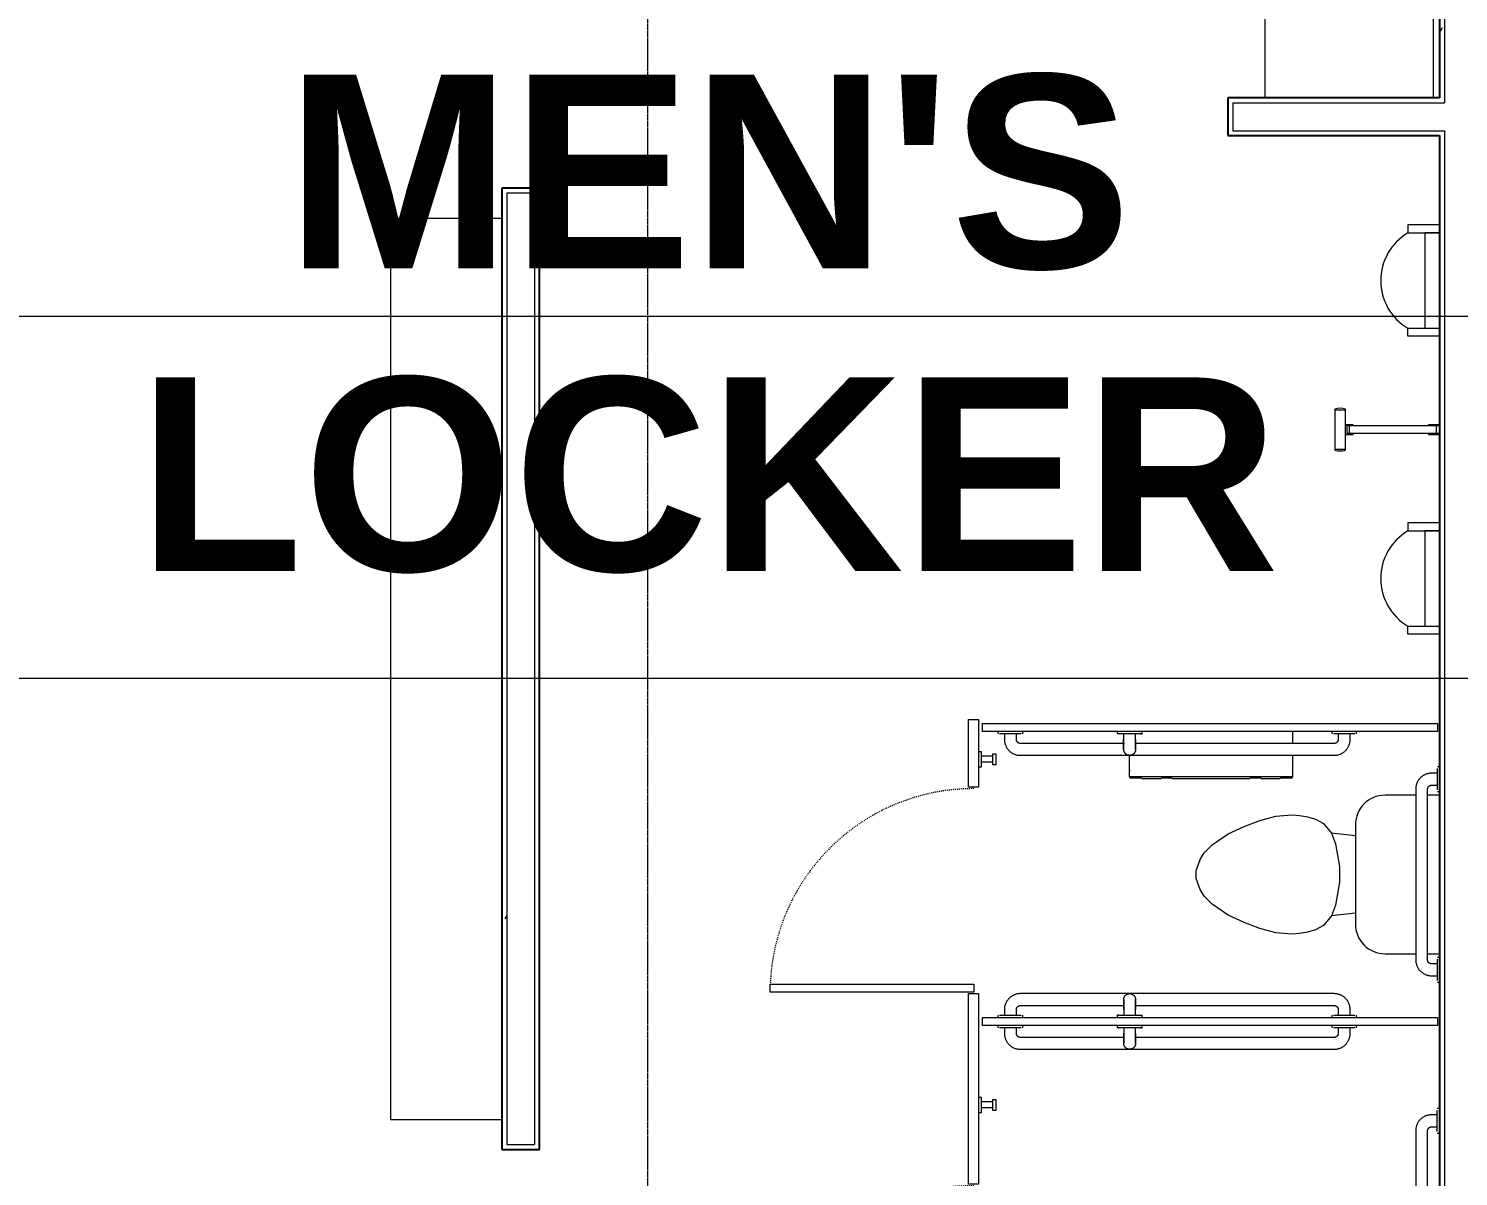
# Model space of a CAD drawing. Header units: inches. Extents: x 25557 to 33164, y -23509 to -20035.
# Drawn here: x 31256.3 to 31436.2, y -22651.3 to -22506.8 of the extents above; entities that cross this region are included whole.
import ezdxf

# ---------------------------------------------------------------- set-up
doc = ezdxf.new("R2010")
doc.units = ezdxf.units.IN
doc.header["$MEASUREMENT"] = 0
for name, pattern in [('Dash', [0.25, 0.125, -0.125]), ('Dash_2_', [0.25, 0.125, -0.125]), ('Grid Line 1_2_', [0.875, 0.5, -0.125, 0.125, -0.125])]:
    doc.linetypes.add(name, pattern=pattern)
for name, color, linetype, lineweight in [('A-GENM', 13, 'Continuous', 9), ('A-WALL', 113, 'Continuous', 25), ('A-WALL-PATT', 111, 'Continuous', 25), ('G-ANNO-SYMB', 111, 'Continuous', 9), ('I-FURN', 30, 'Continuous', 9), ('I-WALL', 2, 'Continuous', 9), ('M-AREA-IDEN', 171, 'Continuous', 9), ('P-SANR-FIXT', 6, 'Continuous', 9), ('Q-CASE', 31, 'Continuous', 9), ('Q-SPCQ', 91, 'Continuous', 9), ('Q-SPCQ-HDLN', 91, 'Dash', 9), ('S-GRID', 1, 'Continuous', 9)]:
    doc.layers.add(name, color=color, linetype=linetype, lineweight=lineweight)
doc.styles.add('Arial_B', font='arialbd.ttf', dxfattribs={"height": 24.354149})
pattern_1 = [(0, (5932.319, 0), (61.44, 15.36), [2.534, -43.546, 2.534, -43.546, -245.76]), (0, (5932.319, 0), (61.44, 15.36), [-92.16, 2.534, -89.626, 2.534, -43.546, -107.52]), (0, (5932.319, 0), (61.44, 15.36), [-230.4, 2.534, -28.186, 2.534, -74.266]), (120, (5955.359, 7.68), (-44.02215, 45.528601), [2.534, -43.546, 2.534, -43.546, -245.76]), (120, (5955.359, 7.68), (-44.02215, 45.528601), [-92.16, 2.534, -89.626, 2.534, -43.546, -107.52]), (120, (5955.359, 7.68), (-44.02215, 45.528601), [-230.4, 2.534, -28.186, 2.534, -74.266]), (240, (5963.039, 38.4), (-17.41785, -60.888601), [2.534, -43.546, 2.534, -43.546, -245.76]), (240, (5963.039, 38.4), (-17.41785, -60.888601), [-92.16, 2.534, -89.626, 2.534, -43.546, -107.52]), (240, (5963.039, 38.4), (-17.41785, -60.888601), [-230.4, 2.534, -28.186, 2.534, -74.266])]

# ---------------------------------------------------------------- blocks, each defined once
blk = doc.blocks.new('Furniture 7 - Furniture 1-2413-Overall Floor Plan')
at = {"layer": 'I-FURN', "color": 7}
for p, q in [((25350.61, -22499.47), (25350.61, -22612.87)), ((25364.61, -22499.47), (25350.61, -22499.47)), ((25350.61, -22612.87), (25364.61, -22612.87))]:
    blk.add_line(p, q, dxfattribs=at)
blk = doc.blocks.new('Toilet-Domestic-3D - Toilet-Domestic-3D-V39-Overall Floor Plan')
at = {"layer": 'P-SANR-FIXT', "color": 7}
for p, q in [((-3.74, 10), (-2.74, 11)), ((-2.74, 11), (-1.87, 11.5)), ((-1.87, 11.5), (-0.5, 12)), ((-0.5, 12), (0.5, 12)), ((0.5, 12), (1.87, 11.5)), ((1.87, 11.5), (2.74, 11)), ((2.74, 11), (3.74, 10)), ((-5.13, 8), (-3.74, 10)), ((3.74, 10), (5.13, 8)), ((-6.06, 6), (-5.13, 8)), ((5.13, 8), (6.06, 6)), ((-6.79, 4), (-6.06, 6)), ((6.06, 6), (6.79, 4)), ((-7.33, 1.99), (-6.79, 4)), ((6.79, 4), (7.33, 1.99)), ((-7.5, 0), (-7.33, 1.99)), ((7.33, 1.99), (7.5, 0)), ((-7.41, -1), (-7.5, 0)), ((-7.24, -2), (-7.41, -1)), ((7.41, -1), (7.24, -2)), ((7.5, 0), (7.41, -1)), ((-6.97, -3), (-7.24, -2)), ((-6.4, -4), (-6.97, -3)), ((6.97, -3), (6.4, -4)), ((7.24, -2), (6.97, -3)), ((-5.21, -5), (-6.4, -4)), ((-3.84, -5.5), (-5.21, -5)), ((-4.86, -8.02), (-5.21, -5)), ((5.21, -5), (3.84, -5.5)), ((4.86, -8.02), (5.21, -5)), ((6.4, -4), (5.21, -5)), ((-1, -6), (-3.84, -5.5)), ((1, -6), (-1, -6)), ((3.84, -5.5), (1, -6)), ((6.25, -8.02), (-6.25, -8.02)), ((-9.98, -11.75), (-9.98, -15.6)), ((9.98, -15.6), (9.98, -11.75)), ((-9.98, -17.1), (-9.98, -18.6)), ((9.98, -18.6), (9.98, -17.1))]:
    blk.add_line(p, q, dxfattribs=at)
for centre, start, end in [((-6.25, -11.75), 90, 180), ((6.25, -11.75), 0, 90)]:
    blk.add_arc(centre, 3.73, start, end, dxfattribs=at)
blk = doc.blocks.new('Urinal-Wall-3D - Urinal-Wall-3D-23375-Overall Floor Plan')
at = {"layer": 'P-SANR-FIXT', "color": 7}
for p, q in [((-11.29, 2.06), (-11.29, 6.06)), ((-11.29, 6.06), (-10.29, 6.06)), ((-10.29, 6.06), (-10.29, 2.06)), ((2.73, 6.06), (1.71, 6.06)), ((1.71, 6.06), (1.71, 2.06)), ((2.73, 2.06), (2.73, 6.06)), ((1.71, 3.91), (-10.29, 3.91)), ((-10.29, 3.91), (-10.29, 2.06)), ((1.71, 2.06), (1.71, 3.91))]:
    blk.add_line(p, q, dxfattribs=at)
blk.add_arc((-4.29, 2.46), 7, 31.0027, 148.9973, dxfattribs=at)
blk = doc.blocks.new('Partition-Floor_Braced_Urinal_Screen-Bradley_Corp-St__Stl - 11_ x 42_ Urinal Screen-283502-Overall Floor Plan')
at = {"layer": 'Q-SPCQ', "color": 7}
for p, q in [((-0.6, -0.62), (-0.6, -2)), ((-0.5, -1), (-0.5, -0.62)), ((-0.5, -12), (-0.5, -1)), ((0.5, -1), (-0.5, -1)), ((0.5, -0.62), (0.5, -1)), ((0.5, -1), (0.5, -12)), ((0.6, -2), (0.6, -0.62)), ((-0.6, -2), (-0.5, -2)), ((0.5, -2), (0.6, -2)), ((-0.6, -12.44), (-2.58, -12.44)), ((-2.5, -12.5), (2.5, -12.5)), ((-2.5, -13.75), (-2.5, -12.5)), ((-0.5, -11.5), (-0.6, -11.5)), ((-0.6, -11.5), (-0.6, -12.5)), ((-0.5, -12.23), (-0.5, -12)), ((-0.5, -12), (0.5, -12)), ((0.5, -12.23), (-0.5, -12.23)), ((0.6, -11.5), (0.5, -11.5)), ((0.5, -12), (0.5, -12.23)), ((0.6, -12.5), (0.6, -11.5)), ((2.58, -12.44), (0.6, -12.44)), ((2.5, -12.5), (2.5, -13.75)), ((-2.58, -13.81), (2.58, -13.81)), ((2.5, -13.75), (-2.5, -13.75))]:
    blk.add_line(p, q, dxfattribs=at)
for centre, start, end in [((-0.39, -13.13), 162.6194, 197.3806), ((0.39, -13.13), 342.6194, 17.3806)]:
    blk.add_arc(centre, 2.3, start, end, dxfattribs=at)
blk = doc.blocks.new('Partition-Floor_Braced-Bradley_Corp-St_Stl-ADA-N_Stalls - ADA _optional_ _ n Standard Stalls-320718-Overall Floor Plan')
at = {"layer": 'Q-SPCQ', "color": 7}
for p, q in [((11.69, 94.87), (12.69, 94.87)), ((11.69, 59.25), (11.69, 94.87)), ((12.69, 94.87), (12.69, 59.25)), ((71.69, 84.87), (72.69, 84.87)), ((71.69, 59.25), (71.69, 84.87)), ((72.69, 84.87), (72.69, 59.25)), ((8.5, 59.88), (11.5, 59.88)), ((8.5, 58.63), (8.5, 59.88)), ((11.5, 59.88), (11.5, 58.63)), ((47.5, 59.88), (71.5, 59.88)), ((47.5, 58.63), (47.5, 59.88)), ((71.5, 59.88), (71.5, 58.63)), ((97.5, 59.88), (106, 59.88)), ((97.5, 58.63), (97.5, 59.88)), ((106, 59.88), (106, 58.63)), ((11.5, 58.63), (8.5, 58.63)), ((12.69, 59.25), (11.69, 59.25)), ((71.5, 58.63), (47.5, 58.63)), ((67.5, 58.13), (68.5, 58.13)), ((67.5, 0.88), (67.5, 58.13)), ((68.5, 58.13), (68.5, 0.88)), ((72.69, 59.25), (71.69, 59.25)), ((106, 58.63), (97.5, 58.63)), ((104.5, 58.13), (105.5, 58.13)), ((104.5, 0.88), (104.5, 58.13)), ((105.5, 58.13), (105.5, 0.88)), ((68.5, 0.88), (67.5, 0.88)), ((105.5, 0.88), (104.5, 0.88))]:
    blk.add_line(p, q, dxfattribs=at)
at = {"layer": 'Q-SPCQ-HDLN', "color": 7, "linetype": 'Dash_2_'}
for centre, radius, end in [((11.69, 59.25), 35.62, 88.2092), ((71.69, 59.25), 25.62, 87.7958)]:
    blk.add_arc(centre, radius, 0, end, dxfattribs=at)
blk = doc.blocks.new('817_Grab_Bars - 8170-001420-V43-Overall Floor Plan')
at = {"layer": 'Q-SPCQ', "color": 7}
for p, q in [((25445.95, -22632.3), (25445.95, -22632.58)), ((25447.52, -22632.58), (25446.16, -22632.58)), ((25446.77, -22632.58), (25446.77, -22633.3)), ((25448.87, -22632.58), (25447.52, -22632.58)), ((25448.27, -22633.3), (25448.27, -22632.58)), ((25449.08, -22632.58), (25449.08, -22632.3)), ((25487.95, -22632.3), (25487.95, -22632.58)), ((25489.52, -22632.58), (25488.16, -22632.58)), ((25488.77, -22632.58), (25488.77, -22633.3)), ((25490.87, -22632.58), (25489.52, -22632.58)), ((25490.27, -22633.3), (25490.27, -22632.58)), ((25491.08, -22632.58), (25491.08, -22632.3)), ((25461.86, -22633.8), (25448.77, -22633.8)), ((25488.27, -22633.8), (25463.17, -22633.8)), ((25448.77, -22635.3), (25488.27, -22635.3))]:
    blk.add_line(p, q, dxfattribs=at)
at = {"layer": 'Q-SPCQ', "color": 7, "flags": 128}
for points in [[(25446.77, -22633.3), (25446.77, -22633.38), (25446.77, -22633.46), (25446.78, -22633.54), (25446.79, -22633.62), (25446.81, -22633.7), (25446.82, -22633.78), (25446.84, -22633.86), (25446.87, -22633.93), (25446.89, -22634.01), (25446.92, -22634.08), (25446.96, -22634.15), (25446.99, -22634.23), (25447.03, -22634.3), (25447.07, -22634.37), (25447.11, -22634.43), (25447.16, -22634.5), (25447.21, -22634.56), (25447.26, -22634.62), (25447.32, -22634.68), (25447.37, -22634.74), (25447.43, -22634.79), (25447.49, -22634.84), (25447.55, -22634.89), (25447.62, -22634.94), (25447.68, -22634.99), (25447.75, -22635.03), (25447.82, -22635.07), (25447.89, -22635.1), (25447.97, -22635.14), (25448.04, -22635.17), (25448.12, -22635.19), (25448.19, -22635.22), (25448.27, -22635.24), (25448.35, -22635.26), (25448.43, -22635.27), (25448.5, -22635.29), (25448.58, -22635.29), (25448.66, -22635.3), (25448.74, -22635.3), (25448.77, -22635.3)], [(25448.77, -22633.8), (25448.75, -22633.8), (25448.73, -22633.8), (25448.71, -22633.8), (25448.69, -22633.8), (25448.67, -22633.79), (25448.65, -22633.79), (25448.63, -22633.78), (25448.61, -22633.78), (25448.59, -22633.77), (25448.57, -22633.76), (25448.55, -22633.76), (25448.53, -22633.75), (25448.52, -22633.74), (25448.5, -22633.73), (25448.48, -22633.72), (25448.47, -22633.7), (25448.45, -22633.69), (25448.44, -22633.68), (25448.42, -22633.67), (25448.41, -22633.65), (25448.39, -22633.64), (25448.38, -22633.62), (25448.37, -22633.61), (25448.36, -22633.59), (25448.34, -22633.57), (25448.33, -22633.56), (25448.32, -22633.54), (25448.32, -22633.52), (25448.31, -22633.5), (25448.3, -22633.48), (25448.29, -22633.47), (25448.29, -22633.45), (25448.28, -22633.43), (25448.28, -22633.41), (25448.27, -22633.39), (25448.27, -22633.37), (25448.27, -22633.35), (25448.27, -22633.33), (25448.27, -22633.31), (25448.27, -22633.3)], [(25488.27, -22635.3), (25488.35, -22635.3), (25488.43, -22635.3), (25488.5, -22635.29), (25488.58, -22635.28), (25488.66, -22635.26), (25488.74, -22635.25), (25488.82, -22635.22), (25488.89, -22635.2), (25488.97, -22635.17), (25489.04, -22635.14), (25489.12, -22635.11), (25489.19, -22635.08), (25489.26, -22635.04), (25489.33, -22635), (25489.39, -22634.95), (25489.46, -22634.91), (25489.52, -22634.86), (25489.58, -22634.81), (25489.64, -22634.75), (25489.7, -22634.7), (25489.75, -22634.64), (25489.81, -22634.58), (25489.86, -22634.51), (25489.9, -22634.45), (25489.95, -22634.38), (25489.99, -22634.32), (25490.03, -22634.25), (25490.07, -22634.17), (25490.1, -22634.1), (25490.13, -22634.03), (25490.16, -22633.95), (25490.18, -22633.88), (25490.2, -22633.8), (25490.22, -22633.72), (25490.24, -22633.64), (25490.25, -22633.56), (25490.26, -22633.48), (25490.26, -22633.4), (25490.27, -22633.32), (25490.27, -22633.3)], [(25488.77, -22633.3), (25488.76, -22633.32), (25488.76, -22633.34), (25488.76, -22633.36), (25488.76, -22633.38), (25488.76, -22633.4), (25488.75, -22633.42), (25488.75, -22633.44), (25488.74, -22633.46), (25488.73, -22633.48), (25488.73, -22633.5), (25488.72, -22633.52), (25488.71, -22633.53), (25488.7, -22633.55), (25488.69, -22633.57), (25488.68, -22633.59), (25488.67, -22633.6), (25488.65, -22633.62), (25488.64, -22633.63), (25488.63, -22633.65), (25488.61, -22633.66), (25488.6, -22633.68), (25488.58, -22633.69), (25488.57, -22633.7), (25488.55, -22633.71), (25488.54, -22633.72), (25488.52, -22633.73), (25488.5, -22633.74), (25488.48, -22633.75), (25488.46, -22633.76), (25488.45, -22633.77), (25488.43, -22633.78), (25488.41, -22633.78), (25488.39, -22633.79), (25488.37, -22633.79), (25488.35, -22633.8), (25488.33, -22633.8), (25488.31, -22633.8), (25488.29, -22633.8), (25488.27, -22633.8), (25488.27, -22633.8)]]:
    blk.add_lwpolyline(points, dxfattribs=at)
blk = doc.blocks.new('817_Grab_Bars - 8170-001420-V44-Overall Floor Plan')
at = {"layer": 'Q-SPCQ', "color": 7}
for p, q in [((25488.27, -22628.3), (25448.77, -22628.3)), ((25445.95, -22631.02), (25445.95, -22631.3)), ((25446.16, -22631.02), (25447.52, -22631.02)), ((25446.77, -22630.3), (25446.77, -22631.02)), ((25447.52, -22631.02), (25448.87, -22631.02)), ((25448.27, -22631.02), (25448.27, -22630.3)), ((25448.77, -22629.8), (25461.86, -22629.8)), ((25449.08, -22631.3), (25449.08, -22631.02)), ((25463.17, -22629.8), (25488.27, -22629.8)), ((25487.95, -22631.02), (25487.95, -22631.3)), ((25488.16, -22631.02), (25489.52, -22631.02)), ((25488.77, -22630.3), (25488.77, -22631.02)), ((25489.52, -22631.02), (25490.87, -22631.02)), ((25490.27, -22631.02), (25490.27, -22630.3)), ((25491.08, -22631.3), (25491.08, -22631.02))]:
    blk.add_line(p, q, dxfattribs=at)
at = {"layer": 'Q-SPCQ', "color": 7, "flags": 128}
for points in [[(25448.77, -22628.3), (25448.69, -22628.3), (25448.61, -22628.31), (25448.53, -22628.32), (25448.45, -22628.33), (25448.37, -22628.34), (25448.29, -22628.36), (25448.21, -22628.38), (25448.14, -22628.4), (25448.06, -22628.43), (25447.99, -22628.46), (25447.91, -22628.49), (25447.84, -22628.53), (25447.77, -22628.57), (25447.7, -22628.61), (25447.64, -22628.65), (25447.57, -22628.7), (25447.51, -22628.75), (25447.45, -22628.8), (25447.39, -22628.85), (25447.33, -22628.91), (25447.28, -22628.97), (25447.22, -22629.03), (25447.17, -22629.09), (25447.13, -22629.16), (25447.08, -22629.22), (25447.04, -22629.29), (25447, -22629.36), (25446.97, -22629.43), (25446.93, -22629.5), (25446.9, -22629.58), (25446.87, -22629.65), (25446.85, -22629.73), (25446.83, -22629.81), (25446.81, -22629.88), (25446.79, -22629.96), (25446.78, -22630.04), (25446.77, -22630.12), (25446.77, -22630.2), (25446.77, -22630.28), (25446.77, -22630.3)], [(25490.27, -22630.3), (25490.26, -22630.22), (25490.26, -22630.14), (25490.25, -22630.06), (25490.24, -22629.98), (25490.23, -22629.91), (25490.21, -22629.83), (25490.19, -22629.75), (25490.16, -22629.67), (25490.14, -22629.6), (25490.11, -22629.52), (25490.07, -22629.45), (25490.04, -22629.38), (25490, -22629.31), (25489.96, -22629.24), (25489.92, -22629.17), (25489.87, -22629.11), (25489.82, -22629.05), (25489.77, -22628.98), (25489.71, -22628.92), (25489.66, -22628.87), (25489.6, -22628.81), (25489.54, -22628.76), (25489.48, -22628.71), (25489.41, -22628.66), (25489.35, -22628.62), (25489.28, -22628.58), (25489.21, -22628.54), (25489.14, -22628.5), (25489.06, -22628.47), (25488.99, -22628.44), (25488.91, -22628.41), (25488.84, -22628.39), (25488.76, -22628.37), (25488.68, -22628.35), (25488.61, -22628.33), (25488.53, -22628.32), (25488.45, -22628.31), (25488.37, -22628.31), (25488.29, -22628.3), (25488.27, -22628.3)], [(25448.27, -22630.3), (25448.27, -22630.28), (25448.27, -22630.26), (25448.27, -22630.24), (25448.27, -22630.22), (25448.28, -22630.2), (25448.28, -22630.18), (25448.28, -22630.16), (25448.29, -22630.15), (25448.3, -22630.13), (25448.3, -22630.11), (25448.31, -22630.09), (25448.32, -22630.07), (25448.33, -22630.05), (25448.34, -22630.04), (25448.35, -22630.02), (25448.36, -22630), (25448.38, -22629.99), (25448.39, -22629.97), (25448.4, -22629.96), (25448.42, -22629.94), (25448.43, -22629.93), (25448.45, -22629.92), (25448.46, -22629.91), (25448.48, -22629.89), (25448.5, -22629.88), (25448.51, -22629.87), (25448.53, -22629.86), (25448.55, -22629.85), (25448.57, -22629.84), (25448.58, -22629.84), (25448.6, -22629.83), (25448.62, -22629.82), (25448.64, -22629.82), (25448.66, -22629.81), (25448.68, -22629.81), (25448.7, -22629.81), (25448.72, -22629.8), (25448.74, -22629.8), (25448.76, -22629.8), (25448.77, -22629.8)], [(25488.27, -22629.8), (25488.29, -22629.8), (25488.31, -22629.8), (25488.33, -22629.81), (25488.34, -22629.81), (25488.36, -22629.81), (25488.38, -22629.82), (25488.4, -22629.82), (25488.42, -22629.83), (25488.44, -22629.83), (25488.46, -22629.84), (25488.48, -22629.85), (25488.5, -22629.86), (25488.51, -22629.87), (25488.53, -22629.88), (25488.55, -22629.89), (25488.56, -22629.9), (25488.58, -22629.91), (25488.59, -22629.93), (25488.61, -22629.94), (25488.62, -22629.95), (25488.64, -22629.97), (25488.65, -22629.98), (25488.66, -22630), (25488.67, -22630.02), (25488.69, -22630.03), (25488.7, -22630.05), (25488.71, -22630.07), (25488.72, -22630.08), (25488.72, -22630.1), (25488.73, -22630.12), (25488.74, -22630.14), (25488.74, -22630.16), (25488.75, -22630.18), (25488.75, -22630.2), (25488.76, -22630.22), (25488.76, -22630.24), (25488.76, -22630.26), (25488.76, -22630.28), (25488.77, -22630.3), (25488.77, -22630.3)]]:
    blk.add_lwpolyline(points, dxfattribs=at)
blk = doc.blocks.new('Dispenser-Toilet_Tissue-Frost_Products_LTD_-Jumbo-169 - Steel-Brushed-Stainless_Steel-V47-Overall Floor Plan')
at = {"layer": 'Q-SPCQ', "color": 10, "lineweight": 13}
for p, q in [((25483.01, -22595.3), (25483.01, -22596.81)), ((25462.52, -22600.14), (25462.52, -22598.28)), ((25483.01, -22598.3), (25483.01, -22600.14)), ((25462.52, -22601), (25462.52, -22600.23)), ((25462.52, -22600.23), (25462.58, -22600.23)), ((25462.58, -22600.23), (25462.58, -22600.2)), ((25482.96, -22600.2), (25482.96, -22600.23)), ((25482.96, -22600.23), (25483.01, -22600.23)), ((25483.01, -22600.23), (25483.01, -22601)), ((25483.01, -22601), (25462.52, -22601)), ((25464.03, -22601.16), (25462.68, -22601.16)), ((25466.36, -22601.26), (25464.19, -22601.26)), ((25467.83, -22601.16), (25466.52, -22601.16)), ((25477.52, -22601.26), (25468.01, -22601.26)), ((25479.01, -22601.16), (25477.7, -22601.16)), ((25481.34, -22601.26), (25479.17, -22601.26)), ((25482.86, -22601.16), (25481.5, -22601.16))]:
    blk.add_line(p, q, dxfattribs=at)
for centre, radius, start, end in [((25462.58, -22600.14), 0.06, 180, 270), ((25482.95, -22600.14), 0.0601, 272.6815, 0), ((25462.68, -22601), 0.16, 180, 270), ((25464.19, -22601.08), 0.18, 206.3878, 270), ((25466.36, -22601.08), 0.18, 270, 333.6122), ((25468.01, -22601.04), 0.22, 213.0557, 270), ((25477.52, -22601.04), 0.22, 270, 326.9443), ((25479.17, -22601.08), 0.18, 206.3878, 270), ((25481.34, -22601.08), 0.18, 270, 333.6122), ((25482.85, -22601), 0.16, 270.9981, 0)]:
    blk.add_arc(centre, radius, start, end, dxfattribs=at)
blk = doc.blocks.new('817_Grab_Bars - 8170-001420-V53-Overall Floor Plan')
at = {"layer": 'Q-SPCQ', "color": 7}
for p, q in [((25501.23, -22643.55), (25500.52, -22643.55)), ((25501.52, -22642.74), (25501.23, -22642.74)), ((25501.23, -22644.3), (25501.23, -22642.95)), ((25498.52, -22645.55), (25498.52, -22685.05)), ((25500.02, -22685.05), (25500.02, -22645.55)), ((25500.52, -22645.05), (25501.23, -22645.05)), ((25501.23, -22645.66), (25501.23, -22644.3)), ((25501.23, -22645.87), (25501.52, -22645.87)), ((25501.23, -22685.55), (25500.52, -22685.55)), ((25501.52, -22684.74), (25501.23, -22684.74)), ((25501.23, -22686.3), (25501.23, -22684.95)), ((25500.52, -22687.05), (25501.23, -22687.05)), ((25501.23, -22687.66), (25501.23, -22686.3)), ((25501.23, -22687.87), (25501.52, -22687.87))]:
    blk.add_line(p, q, dxfattribs=at)
at = {"layer": 'Q-SPCQ', "color": 7, "flags": 128}
for points in [[(25500.52, -22643.55), (25500.44, -22643.55), (25500.36, -22643.56), (25500.28, -22643.57), (25500.2, -22643.58), (25500.12, -22643.59), (25500.04, -22643.61), (25499.96, -22643.63), (25499.89, -22643.65), (25499.81, -22643.68), (25499.74, -22643.71), (25499.66, -22643.74), (25499.59, -22643.78), (25499.52, -22643.82), (25499.45, -22643.86), (25499.39, -22643.9), (25499.32, -22643.95), (25499.26, -22644), (25499.2, -22644.05), (25499.14, -22644.1), (25499.08, -22644.16), (25499.03, -22644.22), (25498.97, -22644.28), (25498.92, -22644.34), (25498.88, -22644.41), (25498.83, -22644.47), (25498.79, -22644.54), (25498.75, -22644.61), (25498.72, -22644.68), (25498.68, -22644.75), (25498.65, -22644.83), (25498.62, -22644.9), (25498.6, -22644.98), (25498.58, -22645.06), (25498.56, -22645.13), (25498.54, -22645.21), (25498.53, -22645.29), (25498.52, -22645.37), (25498.52, -22645.45), (25498.52, -22645.53), (25498.52, -22645.55)], [(25500.02, -22645.55), (25500.02, -22645.53), (25500.02, -22645.51), (25500.02, -22645.49), (25500.02, -22645.47), (25500.03, -22645.45), (25500.03, -22645.43), (25500.03, -22645.41), (25500.04, -22645.4), (25500.05, -22645.38), (25500.05, -22645.36), (25500.06, -22645.34), (25500.07, -22645.32), (25500.08, -22645.3), (25500.09, -22645.29), (25500.1, -22645.27), (25500.11, -22645.25), (25500.13, -22645.24), (25500.14, -22645.22), (25500.15, -22645.21), (25500.17, -22645.19), (25500.18, -22645.18), (25500.2, -22645.17), (25500.21, -22645.16), (25500.23, -22645.14), (25500.25, -22645.13), (25500.26, -22645.12), (25500.28, -22645.11), (25500.3, -22645.1), (25500.32, -22645.09), (25500.33, -22645.09), (25500.35, -22645.08), (25500.37, -22645.07), (25500.39, -22645.07), (25500.41, -22645.06), (25500.43, -22645.06), (25500.45, -22645.06), (25500.47, -22645.05), (25500.49, -22645.05), (25500.51, -22645.05), (25500.52, -22645.05)], [(25498.52, -22685.05), (25498.52, -22685.13), (25498.52, -22685.21), (25498.53, -22685.29), (25498.54, -22685.37), (25498.56, -22685.45), (25498.57, -22685.53), (25498.59, -22685.61), (25498.62, -22685.68), (25498.64, -22685.76), (25498.67, -22685.83), (25498.71, -22685.9), (25498.74, -22685.98), (25498.78, -22686.05), (25498.82, -22686.12), (25498.86, -22686.18), (25498.91, -22686.25), (25498.96, -22686.31), (25499.01, -22686.37), (25499.07, -22686.43), (25499.12, -22686.49), (25499.18, -22686.54), (25499.24, -22686.59), (25499.3, -22686.64), (25499.37, -22686.69), (25499.43, -22686.74), (25499.5, -22686.78), (25499.57, -22686.82), (25499.64, -22686.85), (25499.72, -22686.89), (25499.79, -22686.92), (25499.87, -22686.94), (25499.94, -22686.97), (25500.02, -22686.99), (25500.1, -22687.01), (25500.18, -22687.02), (25500.25, -22687.04), (25500.33, -22687.04), (25500.41, -22687.05), (25500.49, -22687.05), (25500.52, -22687.05)], [(25500.52, -22685.55), (25500.5, -22685.55), (25500.48, -22685.55), (25500.46, -22685.55), (25500.44, -22685.55), (25500.42, -22685.54), (25500.4, -22685.54), (25500.38, -22685.53), (25500.36, -22685.53), (25500.34, -22685.52), (25500.32, -22685.51), (25500.3, -22685.51), (25500.28, -22685.5), (25500.27, -22685.49), (25500.25, -22685.48), (25500.23, -22685.47), (25500.22, -22685.45), (25500.2, -22685.44), (25500.19, -22685.43), (25500.17, -22685.42), (25500.16, -22685.4), (25500.14, -22685.39), (25500.13, -22685.37), (25500.12, -22685.36), (25500.11, -22685.34), (25500.09, -22685.32), (25500.08, -22685.31), (25500.07, -22685.29), (25500.07, -22685.27), (25500.06, -22685.25), (25500.05, -22685.23), (25500.04, -22685.22), (25500.04, -22685.2), (25500.03, -22685.18), (25500.03, -22685.16), (25500.02, -22685.14), (25500.02, -22685.12), (25500.02, -22685.1), (25500.02, -22685.08), (25500.02, -22685.06), (25500.02, -22685.05)]]:
    blk.add_lwpolyline(points, dxfattribs=at)
blk = doc.blocks.new('817_Grab_Bars - 8170-001240-25748-Overall Floor Plan')
at = {"layer": 'Q-SPCQ', "color": 7}
for p, q in [((25395.61, -22755.61), (25394.89, -22755.61)), ((25395.89, -22754.8), (25395.61, -22754.8)), ((25395.61, -22756.36), (25395.61, -22755.01)), ((25394.89, -22757.11), (25395.61, -22757.11)), ((25395.61, -22757.71), (25395.61, -22756.36)), ((25392.89, -22757.61), (25392.89, -22779.11)), ((25394.39, -22779.11), (25394.39, -22757.61)), ((25395.61, -22757.92), (25395.89, -22757.92)), ((25395.89, -22778.8), (25395.61, -22778.8)), ((25395.61, -22780.36), (25395.61, -22779.01)), ((25395.61, -22779.61), (25394.89, -22779.61)), ((25395.61, -22781.71), (25395.61, -22780.36)), ((25394.89, -22781.11), (25395.61, -22781.11)), ((25395.61, -22781.92), (25395.89, -22781.92))]:
    blk.add_line(p, q, dxfattribs=at)
at = {"layer": 'Q-SPCQ', "color": 7, "flags": 128}
for points in [[(25394.89, -22755.61), (25394.81, -22755.61), (25394.73, -22755.62), (25394.65, -22755.62), (25394.57, -22755.63), (25394.49, -22755.65), (25394.41, -22755.67), (25394.34, -22755.69), (25394.26, -22755.71), (25394.19, -22755.74), (25394.11, -22755.77), (25394.04, -22755.8), (25393.97, -22755.84), (25393.9, -22755.87), (25393.83, -22755.91), (25393.76, -22755.96), (25393.7, -22756.01), (25393.63, -22756.05), (25393.57, -22756.11), (25393.51, -22756.16), (25393.46, -22756.22), (25393.4, -22756.27), (25393.35, -22756.34), (25393.3, -22756.4), (25393.25, -22756.46), (25393.21, -22756.53), (25393.17, -22756.6), (25393.13, -22756.67), (25393.09, -22756.74), (25393.06, -22756.81), (25393.03, -22756.88), (25393, -22756.96), (25392.97, -22757.04), (25392.95, -22757.11), (25392.93, -22757.19), (25392.92, -22757.27), (25392.91, -22757.35), (25392.9, -22757.43), (25392.89, -22757.51), (25392.89, -22757.59), (25392.89, -22757.61)], [(25394.39, -22757.61), (25394.39, -22757.59), (25394.39, -22757.57), (25394.39, -22757.55), (25394.4, -22757.53), (25394.4, -22757.51), (25394.4, -22757.49), (25394.41, -22757.47), (25394.42, -22757.45), (25394.42, -22757.43), (25394.43, -22757.41), (25394.44, -22757.4), (25394.45, -22757.38), (25394.46, -22757.36), (25394.47, -22757.34), (25394.48, -22757.33), (25394.49, -22757.31), (25394.5, -22757.3), (25394.51, -22757.28), (25394.53, -22757.26), (25394.54, -22757.25), (25394.56, -22757.24), (25394.57, -22757.22), (25394.59, -22757.21), (25394.6, -22757.2), (25394.62, -22757.19), (25394.64, -22757.18), (25394.65, -22757.17), (25394.67, -22757.16), (25394.69, -22757.15), (25394.71, -22757.14), (25394.73, -22757.14), (25394.75, -22757.13), (25394.77, -22757.13), (25394.79, -22757.12), (25394.81, -22757.12), (25394.83, -22757.11), (25394.84, -22757.11), (25394.86, -22757.11), (25394.88, -22757.11), (25394.89, -22757.11)], [(25392.89, -22779.11), (25392.89, -22779.19), (25392.9, -22779.27), (25392.9, -22779.35), (25392.92, -22779.43), (25392.93, -22779.51), (25392.95, -22779.58), (25392.97, -22779.66), (25392.99, -22779.74), (25393.02, -22779.81), (25393.05, -22779.89), (25393.08, -22779.96), (25393.12, -22780.03), (25393.15, -22780.1), (25393.2, -22780.17), (25393.24, -22780.24), (25393.29, -22780.3), (25393.34, -22780.37), (25393.39, -22780.43), (25393.44, -22780.49), (25393.5, -22780.54), (25393.56, -22780.6), (25393.62, -22780.65), (25393.68, -22780.7), (25393.74, -22780.75), (25393.81, -22780.79), (25393.88, -22780.83), (25393.95, -22780.87), (25394.02, -22780.91), (25394.09, -22780.94), (25394.17, -22780.97), (25394.24, -22781), (25394.32, -22781.03), (25394.39, -22781.05), (25394.47, -22781.07), (25394.55, -22781.08), (25394.63, -22781.09), (25394.71, -22781.1), (25394.79, -22781.11), (25394.87, -22781.11), (25394.89, -22781.11)], [(25394.89, -22779.61), (25394.87, -22779.61), (25394.85, -22779.61), (25394.83, -22779.61), (25394.81, -22779.6), (25394.79, -22779.6), (25394.77, -22779.6), (25394.75, -22779.59), (25394.73, -22779.58), (25394.71, -22779.58), (25394.7, -22779.57), (25394.68, -22779.56), (25394.66, -22779.55), (25394.64, -22779.54), (25394.62, -22779.53), (25394.61, -22779.52), (25394.59, -22779.51), (25394.58, -22779.5), (25394.56, -22779.49), (25394.55, -22779.47), (25394.53, -22779.46), (25394.52, -22779.44), (25394.5, -22779.43), (25394.49, -22779.41), (25394.48, -22779.4), (25394.47, -22779.38), (25394.46, -22779.36), (25394.45, -22779.35), (25394.44, -22779.33), (25394.43, -22779.31), (25394.42, -22779.29), (25394.42, -22779.27), (25394.41, -22779.25), (25394.41, -22779.23), (25394.4, -22779.21), (25394.4, -22779.19), (25394.39, -22779.17), (25394.39, -22779.15), (25394.39, -22779.13), (25394.39, -22779.11), (25394.39, -22779.11)]]:
    blk.add_lwpolyline(points, dxfattribs=at)
blk = doc.blocks.new('817_Grab_Bars - 8170-001180-V55-Overall Floor Plan')
at = {"layer": 'Q-SPCQ', "color": 7}
for p, q in [((25460.95, -22632.3), (25460.95, -22632.58)), ((25460.95, -22632.3), (25460.95, -22632.58)), ((25464.08, -22632.58), (25460.95, -22632.58)), ((25461.08, -22632.58), (25461.16, -22632.58)), ((25461.16, -22632.58), (25461.08, -22632.58)), ((25461.08, -22632.58), (25461.16, -22632.58)), ((25461.77, -22632.58), (25461.77, -22633.3)), ((25461.77, -22632.58), (25461.77, -22633.3)), ((25463.27, -22633.3), (25463.27, -22632.58)), ((25463.27, -22633.3), (25463.27, -22632.58)), ((25463.87, -22632.58), (25464.08, -22632.58)), ((25464.08, -22632.58), (25463.87, -22632.58)), ((25463.87, -22632.58), (25464.08, -22632.58)), ((25464.08, -22632.58), (25464.08, -22632.3)), ((25464.08, -22632.58), (25464.08, -22632.3))]:
    blk.add_line(p, q, dxfattribs=at)
at = {"layer": 'Q-SPCQ', "color": 7, "flags": 128}
for points in [[(25461.77, -22633.3), (25461.77, -22633.35), (25461.77, -22633.4), (25461.77, -22633.45), (25461.77, -22633.5), (25461.77, -22633.55), (25461.77, -22633.6), (25461.77, -22633.65), (25461.77, -22633.7), (25461.77, -22633.74), (25461.77, -22633.79), (25461.77, -22633.84), (25461.77, -22633.88), (25461.77, -22633.92), (25461.77, -22633.97), (25461.77, -22634.01), (25461.77, -22634.05), (25461.77, -22634.09), (25461.77, -22634.13), (25461.77, -22634.16), (25461.77, -22634.2), (25461.77, -22634.23), (25461.77, -22634.27), (25461.77, -22634.3), (25461.77, -22634.33), (25461.77, -22634.35), (25461.77, -22634.38), (25461.77, -22634.41), (25461.77, -22634.43), (25461.77, -22634.45), (25461.77, -22634.47), (25461.77, -22634.49), (25461.77, -22634.5), (25461.77, -22634.51), (25461.77, -22634.53), (25461.77, -22634.53), (25461.77, -22634.54), (25461.77, -22634.55), (25461.77, -22634.55), (25461.77, -22634.55)], [(25461.77, -22634.55), (25461.77, -22634.55), (25461.77, -22634.55), (25461.77, -22634.54), (25461.77, -22634.54), (25461.77, -22634.53), (25461.77, -22634.52), (25461.77, -22634.5), (25461.77, -22634.49), (25461.77, -22634.47), (25461.77, -22634.45), (25461.77, -22634.43), (25461.77, -22634.41), (25461.77, -22634.39), (25461.77, -22634.36), (25461.77, -22634.33), (25461.77, -22634.31), (25461.77, -22634.27), (25461.77, -22634.24), (25461.77, -22634.21), (25461.77, -22634.17), (25461.77, -22634.14), (25461.77, -22634.1), (25461.77, -22634.06), (25461.77, -22634.02), (25461.77, -22633.98), (25461.77, -22633.94), (25461.77, -22633.89), (25461.77, -22633.85), (25461.77, -22633.8), (25461.77, -22633.76), (25461.77, -22633.71), (25461.77, -22633.66), (25461.77, -22633.61), (25461.77, -22633.56), (25461.77, -22633.52), (25461.77, -22633.47), (25461.77, -22633.42), (25461.77, -22633.37), (25461.77, -22633.32), (25461.77, -22633.3)], [(25463.27, -22634.55), (25463.27, -22634.55), (25463.27, -22634.55), (25463.27, -22634.54), (25463.27, -22634.54), (25463.27, -22634.53), (25463.27, -22634.52), (25463.27, -22634.5), (25463.27, -22634.49), (25463.27, -22634.47), (25463.27, -22634.45), (25463.27, -22634.43), (25463.27, -22634.41), (25463.27, -22634.39), (25463.27, -22634.36), (25463.27, -22634.33), (25463.27, -22634.31), (25463.27, -22634.27), (25463.27, -22634.24), (25463.27, -22634.21), (25463.27, -22634.17), (25463.27, -22634.14), (25463.27, -22634.1), (25463.27, -22634.06), (25463.27, -22634.02), (25463.27, -22633.98), (25463.27, -22633.94), (25463.27, -22633.89), (25463.27, -22633.85), (25463.27, -22633.8), (25463.27, -22633.76), (25463.27, -22633.71), (25463.27, -22633.66), (25463.27, -22633.61), (25463.27, -22633.56), (25463.27, -22633.52), (25463.27, -22633.47), (25463.27, -22633.42), (25463.27, -22633.37), (25463.27, -22633.32), (25463.27, -22633.3)], [(25463.27, -22633.3), (25463.27, -22633.35), (25463.27, -22633.4), (25463.27, -22633.45), (25463.27, -22633.5), (25463.27, -22633.55), (25463.27, -22633.6), (25463.27, -22633.65), (25463.27, -22633.7), (25463.27, -22633.74), (25463.27, -22633.79), (25463.27, -22633.84), (25463.27, -22633.88), (25463.27, -22633.92), (25463.27, -22633.97), (25463.27, -22634.01), (25463.27, -22634.05), (25463.27, -22634.09), (25463.27, -22634.13), (25463.27, -22634.16), (25463.27, -22634.2), (25463.27, -22634.23), (25463.27, -22634.27), (25463.27, -22634.3), (25463.27, -22634.33), (25463.27, -22634.35), (25463.27, -22634.38), (25463.27, -22634.41), (25463.27, -22634.43), (25463.27, -22634.45), (25463.27, -22634.47), (25463.27, -22634.49), (25463.27, -22634.5), (25463.27, -22634.51), (25463.27, -22634.53), (25463.27, -22634.53), (25463.27, -22634.54), (25463.27, -22634.55), (25463.27, -22634.55), (25463.27, -22634.55)], [(25462.52, -22635.3), (25462.49, -22635.3), (25462.46, -22635.3), (25462.43, -22635.3), (25462.4, -22635.29), (25462.37, -22635.29), (25462.34, -22635.28), (25462.31, -22635.27), (25462.28, -22635.26), (25462.25, -22635.25), (25462.22, -22635.24), (25462.2, -22635.23), (25462.17, -22635.22), (25462.14, -22635.2), (25462.12, -22635.19), (25462.09, -22635.17), (25462.07, -22635.15), (25462.04, -22635.14), (25462.02, -22635.12), (25462, -22635.1), (25461.98, -22635.08), (25461.96, -22635.05), (25461.94, -22635.03), (25461.92, -22635.01), (25461.9, -22634.98), (25461.88, -22634.96), (25461.87, -22634.93), (25461.85, -22634.91), (25461.84, -22634.88), (25461.83, -22634.85), (25461.82, -22634.82), (25461.81, -22634.8), (25461.8, -22634.77), (25461.79, -22634.74), (25461.78, -22634.71), (25461.78, -22634.68), (25461.77, -22634.65), (25461.77, -22634.62), (25461.77, -22634.59), (25461.77, -22634.56), (25461.77, -22634.55)], [(25463.27, -22634.55), (25463.26, -22634.58), (25463.26, -22634.61), (25463.26, -22634.64), (25463.26, -22634.67), (25463.25, -22634.7), (25463.24, -22634.73), (25463.24, -22634.76), (25463.23, -22634.79), (25463.22, -22634.82), (25463.21, -22634.84), (25463.19, -22634.87), (25463.18, -22634.9), (25463.17, -22634.93), (25463.15, -22634.95), (25463.13, -22634.98), (25463.12, -22635), (25463.1, -22635.02), (25463.08, -22635.05), (25463.06, -22635.07), (25463.04, -22635.09), (25463.02, -22635.11), (25462.99, -22635.13), (25462.97, -22635.15), (25462.95, -22635.17), (25462.92, -22635.18), (25462.89, -22635.2), (25462.87, -22635.21), (25462.84, -22635.23), (25462.81, -22635.24), (25462.79, -22635.25), (25462.76, -22635.26), (25462.73, -22635.27), (25462.7, -22635.28), (25462.67, -22635.29), (25462.64, -22635.29), (25462.61, -22635.3), (25462.58, -22635.3), (25462.55, -22635.3), (25462.52, -22635.3), (25462.52, -22635.3)]]:
    blk.add_lwpolyline(points, dxfattribs=at)
blk = doc.blocks.new('817_Grab_Bars - 8170-001180-V56-Overall Floor Plan')
at = {"layer": 'Q-SPCQ', "color": 7}
for p, q in [((25460.95, -22631.02), (25460.95, -22631.3)), ((25460.95, -22631.02), (25460.95, -22631.3)), ((25460.95, -22631.02), (25464.08, -22631.02)), ((25461.16, -22631.02), (25460.95, -22631.02)), ((25460.95, -22631.02), (25461.16, -22631.02)), ((25461.16, -22631.02), (25460.95, -22631.02)), ((25461.77, -22630.3), (25461.77, -22631.02)), ((25461.77, -22630.3), (25461.77, -22631.02)), ((25463.27, -22631.02), (25463.27, -22630.3)), ((25463.27, -22631.02), (25463.27, -22630.3)), ((25464.08, -22631.3), (25464.08, -22631.02)), ((25464.08, -22631.3), (25464.08, -22631.02))]:
    blk.add_line(p, q, dxfattribs=at)
at = {"layer": 'Q-SPCQ', "color": 7, "flags": 128}
for points in [[(25461.77, -22629.05), (25461.77, -22629.02), (25461.77, -22628.99), (25461.77, -22628.96), (25461.77, -22628.93), (25461.78, -22628.9), (25461.79, -22628.87), (25461.79, -22628.85), (25461.8, -22628.82), (25461.81, -22628.79), (25461.82, -22628.76), (25461.84, -22628.73), (25461.85, -22628.71), (25461.86, -22628.68), (25461.88, -22628.65), (25461.9, -22628.63), (25461.91, -22628.6), (25461.93, -22628.58), (25461.95, -22628.56), (25461.97, -22628.54), (25461.99, -22628.51), (25462.01, -22628.49), (25462.04, -22628.47), (25462.06, -22628.46), (25462.09, -22628.44), (25462.11, -22628.42), (25462.14, -22628.41), (25462.16, -22628.39), (25462.19, -22628.38), (25462.22, -22628.37), (25462.24, -22628.35), (25462.27, -22628.34), (25462.3, -22628.33), (25462.33, -22628.33), (25462.36, -22628.32), (25462.39, -22628.31), (25462.42, -22628.31), (25462.45, -22628.31), (25462.48, -22628.3), (25462.51, -22628.3), (25462.52, -22628.3)], [(25461.77, -22629.05), (25461.77, -22629.05), (25461.77, -22629.06), (25461.77, -22629.06), (25461.77, -22629.07), (25461.77, -22629.08), (25461.77, -22629.09), (25461.77, -22629.1), (25461.77, -22629.12), (25461.77, -22629.13), (25461.77, -22629.15), (25461.77, -22629.17), (25461.77, -22629.19), (25461.77, -22629.22), (25461.77, -22629.24), (25461.77, -22629.27), (25461.77, -22629.3), (25461.77, -22629.33), (25461.77, -22629.36), (25461.77, -22629.4), (25461.77, -22629.43), (25461.77, -22629.47), (25461.77, -22629.51), (25461.77, -22629.55), (25461.77, -22629.59), (25461.77, -22629.63), (25461.77, -22629.67), (25461.77, -22629.71), (25461.77, -22629.76), (25461.77, -22629.8), (25461.77, -22629.85), (25461.77, -22629.9), (25461.77, -22629.94), (25461.77, -22629.99), (25461.77, -22630.04), (25461.77, -22630.09), (25461.77, -22630.14), (25461.77, -22630.19), (25461.77, -22630.24), (25461.77, -22630.29), (25461.77, -22630.3)], [(25461.77, -22630.3), (25461.77, -22630.25), (25461.77, -22630.2), (25461.77, -22630.15), (25461.77, -22630.1), (25461.77, -22630.05), (25461.77, -22630.01), (25461.77, -22629.96), (25461.77, -22629.91), (25461.77, -22629.86), (25461.77, -22629.82), (25461.77, -22629.77), (25461.77, -22629.73), (25461.77, -22629.68), (25461.77, -22629.64), (25461.77, -22629.6), (25461.77, -22629.56), (25461.77, -22629.52), (25461.77, -22629.48), (25461.77, -22629.44), (25461.77, -22629.41), (25461.77, -22629.37), (25461.77, -22629.34), (25461.77, -22629.31), (25461.77, -22629.28), (25461.77, -22629.25), (25461.77, -22629.22), (25461.77, -22629.2), (25461.77, -22629.18), (25461.77, -22629.16), (25461.77, -22629.14), (25461.77, -22629.12), (25461.77, -22629.11), (25461.77, -22629.09), (25461.77, -22629.08), (25461.77, -22629.07), (25461.77, -22629.06), (25461.77, -22629.06), (25461.77, -22629.05), (25461.77, -22629.05)], [(25462.52, -22628.3), (25462.55, -22628.3), (25462.58, -22628.31), (25462.61, -22628.31), (25462.63, -22628.31), (25462.66, -22628.32), (25462.69, -22628.32), (25462.72, -22628.33), (25462.75, -22628.34), (25462.78, -22628.35), (25462.81, -22628.36), (25462.83, -22628.37), (25462.86, -22628.39), (25462.89, -22628.4), (25462.91, -22628.42), (25462.94, -22628.43), (25462.96, -22628.45), (25462.99, -22628.47), (25463.01, -22628.49), (25463.03, -22628.51), (25463.05, -22628.53), (25463.07, -22628.55), (25463.09, -22628.57), (25463.11, -22628.6), (25463.13, -22628.62), (25463.15, -22628.65), (25463.16, -22628.67), (25463.18, -22628.7), (25463.19, -22628.73), (25463.2, -22628.75), (25463.21, -22628.78), (25463.22, -22628.81), (25463.23, -22628.84), (25463.24, -22628.87), (25463.25, -22628.9), (25463.25, -22628.93), (25463.26, -22628.95), (25463.26, -22628.98), (25463.26, -22629.01), (25463.27, -22629.04), (25463.27, -22629.05)], [(25463.27, -22630.3), (25463.27, -22630.25), (25463.27, -22630.2), (25463.27, -22630.15), (25463.27, -22630.1), (25463.27, -22630.05), (25463.27, -22630.01), (25463.27, -22629.96), (25463.27, -22629.91), (25463.27, -22629.86), (25463.27, -22629.82), (25463.27, -22629.77), (25463.27, -22629.73), (25463.27, -22629.68), (25463.27, -22629.64), (25463.27, -22629.6), (25463.27, -22629.56), (25463.27, -22629.52), (25463.27, -22629.48), (25463.27, -22629.44), (25463.27, -22629.41), (25463.27, -22629.37), (25463.27, -22629.34), (25463.27, -22629.31), (25463.27, -22629.28), (25463.27, -22629.25), (25463.27, -22629.22), (25463.27, -22629.2), (25463.27, -22629.18), (25463.27, -22629.16), (25463.27, -22629.14), (25463.27, -22629.12), (25463.27, -22629.11), (25463.27, -22629.09), (25463.27, -22629.08), (25463.27, -22629.07), (25463.27, -22629.06), (25463.27, -22629.06), (25463.27, -22629.05), (25463.27, -22629.05)], [(25463.27, -22629.05), (25463.27, -22629.05), (25463.27, -22629.06), (25463.27, -22629.06), (25463.27, -22629.07), (25463.27, -22629.08), (25463.27, -22629.09), (25463.27, -22629.1), (25463.27, -22629.12), (25463.27, -22629.13), (25463.27, -22629.15), (25463.27, -22629.17), (25463.27, -22629.19), (25463.27, -22629.22), (25463.27, -22629.24), (25463.27, -22629.27), (25463.27, -22629.3), (25463.27, -22629.33), (25463.27, -22629.36), (25463.27, -22629.4), (25463.27, -22629.43), (25463.27, -22629.47), (25463.27, -22629.51), (25463.27, -22629.55), (25463.27, -22629.59), (25463.27, -22629.63), (25463.27, -22629.67), (25463.27, -22629.71), (25463.27, -22629.76), (25463.27, -22629.8), (25463.27, -22629.85), (25463.27, -22629.9), (25463.27, -22629.94), (25463.27, -22629.99), (25463.27, -22630.04), (25463.27, -22630.09), (25463.27, -22630.14), (25463.27, -22630.19), (25463.27, -22630.24), (25463.27, -22630.29), (25463.27, -22630.3)]]:
    blk.add_lwpolyline(points, dxfattribs=at)
blk = doc.blocks.new('Robe_hook_5552 - Coat_hook_5552-253841-Overall Floor Plan')
at = {"layer": 'A-GENM', "color": 7}
for p, q in [((-0.94, -0.01), (-0.94, -0.35)), ((-0.94, -0.35), (0.94, -0.35)), ((-0.37, -1.81), (-0.37, -0.35)), ((0.38, -1.81), (0.38, -0.35)), ((0.94, -0.35), (0.94, -0.01)), ((-0.69, -2.16), (-0.69, -1.81)), ((-0.69, -1.81), (0.69, -1.81)), ((0.69, -2.16), (-0.69, -2.16)), ((0.69, -1.81), (0.69, -2.16))]:
    blk.add_line(p, q, dxfattribs=at)
blk = doc.blocks.new('Counter Top - 24_ Depth-179606-Overall Floor Plan')
at = {"layer": 'Q-CASE', "color": 7}
for p, q in [((33.11, -0.75), (-47.26, -0.75)), ((-47.26, -22), (33.11, -22))]:
    blk.add_line(p, q, dxfattribs=at)
blk = doc.blocks.new('Locker Rooms and Restrooms_rvt-2-Overall Floor Plan')
at = {"layer": 'A-WALL-PATT', "lineweight": 9}
h = blk.add_hatch(dxfattribs=at)
h.set_pattern_fill('FP_15', style=0, pattern_type=2)
h.set_pattern_definition(pattern_1)
h.paths.add_polyline_path([(25501.52, -22691.3), (25502.14, -22691.3), (25502.14, -22519.68), (25501.52, -22519.68), (25501.52, -22685.29)], flags=0)
h.paths.add_polyline_path([(25501.52, -22516.18), (25502.14, -22516.18), (25502.14, -22435.18), (25501.52, -22435.18), (25501.52, -22515.55)], flags=0)
h = blk.add_hatch(dxfattribs=at)
h.set_pattern_fill('FP_15', style=0, pattern_type=2)
h.set_pattern_definition(pattern_1)
h.paths.add_polyline_path([(25383.52, -22647.93), (25384.14, -22647.93), (25384.14, -22526.93), (25383.52, -22526.93), (25383.52, -22646.55)], flags=0)
at = {"layer": 'A-WALL', "color": 7, "lineweight": 9}
for p, q in [((25502.14, -22435.18), (25502.14, -22516.18)), ((25475.52, -22516.18), (25475.52, -22519.68)), ((25475.52, -22516.18), (25501.52, -22516.18)), ((25501.52, -22516.18), (25502.14, -22516.18)), ((25475.52, -22519.68), (25501.52, -22519.68)), ((25501.52, -22519.68), (25502.14, -22519.68)), ((25502.14, -22519.68), (25502.14, -22691.3)), ((25387.64, -22527.55), (25384.14, -22527.55)), ((25384.14, -22527.55), (25384.14, -22647.3)), ((25387.64, -22527.55), (25387.64, -22647.3)), ((25384.14, -22647.3), (25387.64, -22647.3))]:
    blk.add_line(p, q, dxfattribs=at)
at = {"layer": 'I-WALL', "color": 250, "lineweight": 25}
for p, q in [((25501.52, -22435.18), (25501.52, -22515.55)), ((25501.52, -22515.55), (25474.89, -22515.55)), ((25474.89, -22515.55), (25474.89, -22516.18)), ((25474.89, -22516.18), (25474.89, -22519.68)), ((25474.89, -22519.68), (25474.89, -22520.3)), ((25474.89, -22520.3), (25501.52, -22520.3)), ((25501.52, -22520.3), (25501.52, -22691.3)), ((25384.14, -22526.93), (25383.52, -22526.93)), ((25383.52, -22526.93), (25383.52, -22647.93)), ((25387.64, -22526.93), (25384.14, -22526.93)), ((25388.27, -22526.93), (25387.64, -22526.93)), ((25388.27, -22647.93), (25388.27, -22526.93)), ((25383.52, -22647.93), (25384.14, -22647.93)), ((25384.14, -22647.93), (25387.64, -22647.93)), ((25387.64, -22647.93), (25388.27, -22647.93))]:
    blk.add_line(p, q, dxfattribs=at)
at = {"lineweight": 9}
for name, p, rotation in [('Counter Top - 24_ Depth-179606-Overall Floor Plan', (25501.52, -22482.44), 269.9999999999997), ('Urinal-Wall-3D - Urinal-Wall-3D-23375-Overall Floor Plan', (25503.58, -22534.26), 90), ('Partition-Floor_Braced_Urinal_Screen-Bradley_Corp-St__Stl - 11_ x 42_ Urinal Screen-283502-Overall Floor Plan', (25502.14, -22557.3), 269.9999999999793), ('Urinal-Wall-3D - Urinal-Wall-3D-23375-Overall Floor Plan', (25503.58, -22571.76), 90), ('Partition-Floor_Braced-Bradley_Corp-St_Stl-ADA-N_Stalls - ADA _optional_ _ n Standard Stalls-320718-Overall Floor Plan', (25502.14, -22699.8), 89.99999999999959), ('817_Grab_Bars - 8170-001180-V56-Overall Floor Plan', (50925.03, -45226.61), 180), ('Robe_hook_5552 - Coat_hook_5552-253841-Overall Floor Plan', (25443.51, -22598.8), 89.99999999999991), ('Toilet-Domestic-3D - Toilet-Domestic-3D-V39-Overall Floor Plan', (25482.91, -22613.3), 90.0000000000001), ('Robe_hook_5552 - Coat_hook_5552-253841-Overall Floor Plan', (25443.51, -22642.3), 89.99999999999991)]:
    blk.add_blockref(name, p, dxfattribs=dict(at, rotation=rotation))
for name, p in [('Furniture 7 - Furniture 1-2413-Overall Floor Plan', (18.9, -31.25)), ('817_Grab_Bars - 8170-001420-V43-Overall Floor Plan', (0, 37)), ('Dispenser-Toilet_Tissue-Frost_Products_LTD_-Jumbo-169 - Steel-Brushed-Stainless_Steel-V47-Overall Floor Plan', (0, 0)), ('817_Grab_Bars - 8170-001240-25748-Overall Floor Plan', (105.63, 155.06)), ('817_Grab_Bars - 8170-001420-V44-Overall Floor Plan', (0, 0)), ('817_Grab_Bars - 8170-001180-V56-Overall Floor Plan', (0, 0)), ('817_Grab_Bars - 8170-001420-V43-Overall Floor Plan', (0, 0)), ('817_Grab_Bars - 8170-001180-V55-Overall Floor Plan', (0, 0)), ('817_Grab_Bars - 8170-001420-V53-Overall Floor Plan', (0, 0))]:
    blk.add_blockref(name, p, dxfattribs=at)

msp = doc.modelspace()

# ---------------------------------------------------------------- linework, layer by layer
at = {"layer": 'G-ANNO-SYMB'}
msp.add_line((32242.21, -22588.63), (27925.98, -22588.63), dxfattribs=at)
at = {"layer": 'S-GRID', "linetype": 'Grid Line 1_2_'}
for p, q in [((31334.21, -23095.8), (31334.21, -20550.05)), ((31334.21, -23413.24), (31334.21, -20902.43)), ((32359.66, -22543.05), (27403.68, -22543.05)), ((32651.38, -22543.05), (27722.53, -22543.05))]:
    msp.add_line(p, q, dxfattribs=at)

# ---------------------------------------------------------------- block references
at = {"lineweight": 5}
msp.add_blockref('Locker Rooms and Restrooms_rvt-2-Overall Floor Plan', (5932.32, 0), dxfattribs=at)

# ---------------------------------------------------------------- texts
at = {"layer": 'M-AREA-IDEN', "insert": (31341.85, -22512.63), "char_height": 24.354, "width": 166.752, "attachment_point": 2, "line_spacing_factor": 0.938532, "style": 'Arial_B'}
msp.add_mtext("MEN'S\\PLOCKER", dxfattribs=at)

doc.saveas('drawing.dxf')
